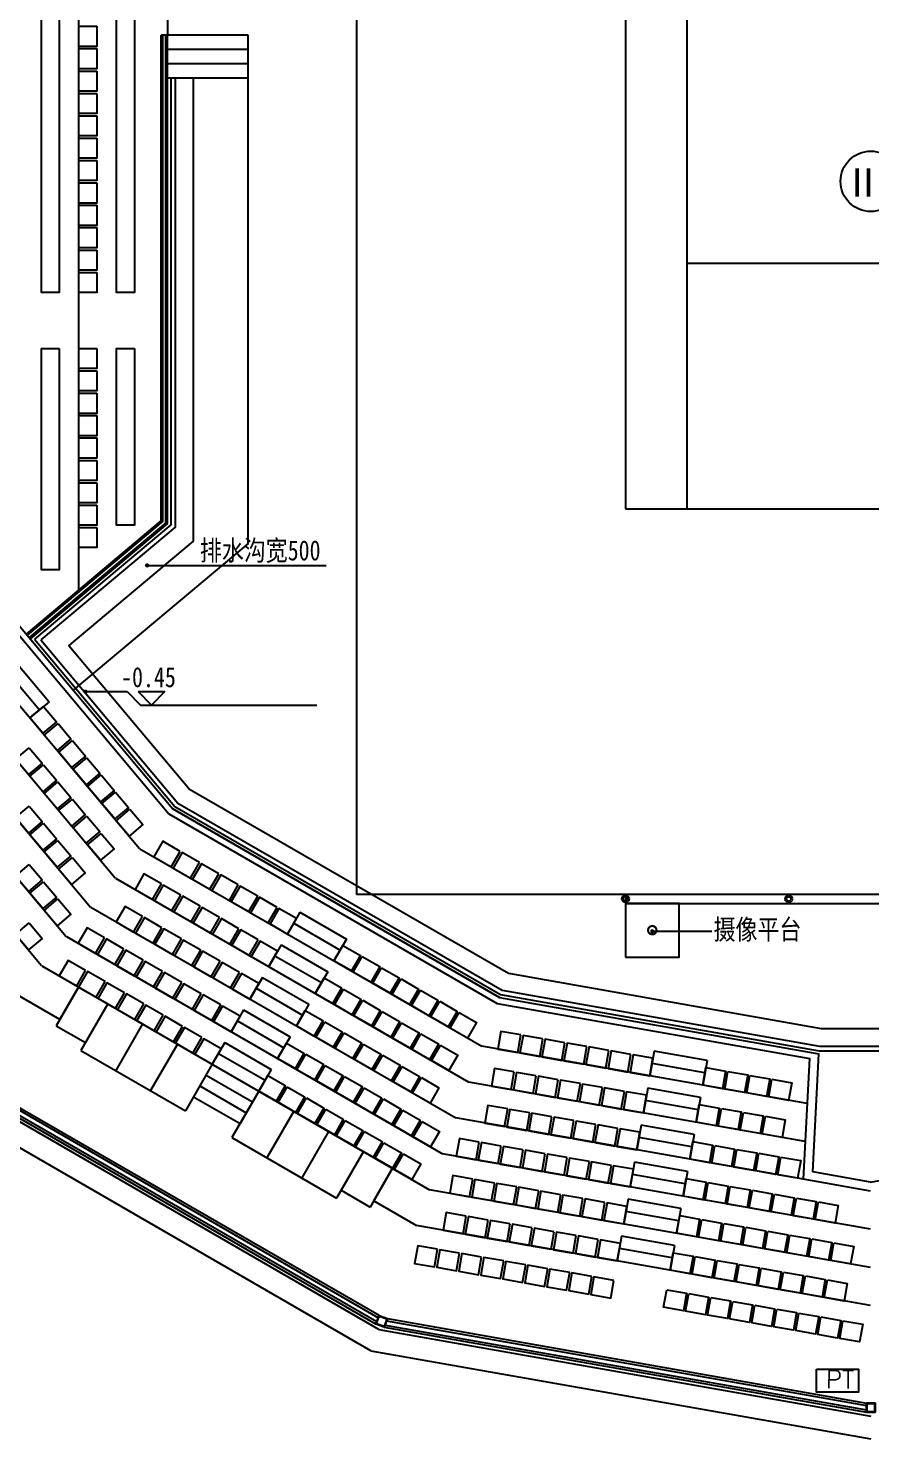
# Model space of a CAD drawing. Extents: x 23317406 to 24383751, y 42324270 to 43451021.
# Drawn here: x 23978542 to 23997363, y 42872022 to 42903866 of the extents above; entities that cross this region are included whole.
import ezdxf

# ---------------------------------------------------------------- set-up
doc = ezdxf.new("R2010")
doc.units = 0
doc.header["$MEASUREMENT"] = 0
doc.linetypes.add('DASHED', pattern=[0.75, 0.5, -0.25])
doc.layers.get('0').update_dxf_attribs({"linetype": 'CONTINUOUS'})
for name, color, linetype in [('场地', 5, 'CONTINUOUS'), ('墙', 7, 'CONTINUOUS'), ('座位', 253, 'CONTINUOUS'), ('投影', 9, 'CONTINUOUS'), ('柱形', 7, 'CONTINUOUS'), ('标注', 7, 'CONTINUOUS'), ('栏杆', 146, 'CONTINUOUS'), ('楼梯', 5, 'CONTINUOUS'), ('汉字', 7, 'CONTINUOUS'), ('监控管线', 11, 'CONTINUOUS'), ('辅助件', 9, 'CONTINUOUS'), ('门禁管线', 6, 'CONTINUOUS'), ('门窗', 7, 'CONTINUOUS')]:
    doc.layers.add(name, color=color, linetype=linetype)
doc.styles.add('HZ', font='txt.shx', dxfattribs={"bigfont": 'hztxt.shx'})
doc.styles.add('Q1', font='SimSun.ttf', dxfattribs={"width": 0.8, "height": 450})
doc.styles.add('Q200', font='SimSun.ttf', dxfattribs={"width": 0.8, "height": 450})
doc.styles.add('T-SG-01$0$Arial', font='ARIALBD.TTF')
doc.dimstyles.new('Q2', dxfattribs={"dimscale": 150, "dimtxt": 2.5, "dimasz": 2.5, "dimexe": 0, "dimexo": 0, "dimgap": 0.5, "dimtad": 1, "dimdec": 4, "dimdsep": 46, "dimtxsty": 'Q200', "dimblk1": 'DOTSMALL', "dimblk2": 'DOTSMALL', "dimsah": 1, "dimcen": 2.5, "dimadec": 0, "dimazin": 0, "dimtfac": 1, "dimtdec": 3, "dimtmove": 2, "dimatfit": 3, "dimldrblk": 'DOTSMALL', "dimfxl": 1, "dimtolj": 1, "dimtzin": 10, "dimarcsym": 0})

# ---------------------------------------------------------------- blocks, each defined once
blk = doc.blocks.new('A$C53E22F80')
at = {"layer": '场地'}
for p, q in [((0, 42400), (0, 1400)), ((6015, 33785), (6015, 10015)), ((7385, 33785), (7385, 10015)), ((15615, 15500), (7385, 15500)), ((6015, 10015), (16985, 10015)), ((23000, 1400), (0, 1400))]:
    blk.add_line(p, q, dxfattribs=at)
at = {"layer": '投影'}
for points in [[(6015, 1200), (16985, 1200), (16985, 1400), (6015, 1400)], [(6015, 0), (7215, 0), (7215, 1200), (6015, 1200)]]:
    blk.add_lwpolyline(points, close=True, dxfattribs=at)
blk = doc.blocks.new('T-SEAT-LOWER$0$SEAT_500CS')
blk.add_lwpolyline([(-400, -225), (-400, 225), (0, 225), (0, -225)], close=True)
blk = doc.blocks.new('_DOTSMALL')
at = {"color": 0, "linetype": 'ByBlock', "const_width": 0.5}
blk.add_lwpolyline([(-0.0625, 0, 1), (0.0625, 0, 1)], format="xyb", close=True, dxfattribs=at)
blk = doc.blocks.new('A$C62181696')
at = {"layer": '监控管线'}
blk.add_lwpolyline([(0, 519), (936, 519), (936, 3), (0, 3)], close=True, dxfattribs=at)
at = {"layer": '门禁管线', "color": 6, "style": 'HZ'}
blk.add_text('PT', height=400, rotation=359.4412, dxfattribs=at).set_placement((206, 91, -121))
blk = doc.blocks.new('A$C28D63360')
at = {"layer": '监控管线'}
blk.add_blockref('A$C62181696', (0, 0), dxfattribs=at)

msp = doc.modelspace()

# ---------------------------------------------------------------- linework, layer by layer
at = {"color": 2}
msp.add_circle((23997370, 42900450.49677), 675, dxfattribs=at)
at = {"layer": '墙'}
for p, q in [((23976229.5788, 42892810.2607), (23981679.00438, 42886315.88817)), ((23976352.69273, 42892881.34056), (23981770.38289, 42886424.78884)), ((23981679.00438, 42886315.88817), (23989020.99562, 42882076.98756)), ((23989069.61711, 42882210.574), (23981770.38289, 42886424.78884)), ((23981770.38289, 42886424.78884), (23989069.61711, 42882210.574)), ((23989020.99562, 42882076.98756), (23996003.17473, 42880845.84099)), ((23989069.61711, 42882210.574), (23996208.99749, 42880951.70862)), ((23995861.86104, 42878149.41505), (23996003.17473, 42880845.84099)), ((23996070.84753, 42878315.6504), (23996208.99749, 42880951.70862)), ((23997363.05404, 42878087.79953), (23996070.84753, 42878315.6504)), ((23997363.05404, 42878087.79953), (23998669.02528, 42878318.0775)), ((23997363.05404, 42877884.71421), (23995861.24256, 42878149.52409))]:
    msp.add_line(p, q, dxfattribs=at)
for points in [[(23986376.95592, 42875104.92863), (23986564.89444, 42875036.5246), (23986495.43517, 42874845.68682), (23986307.49665, 42874914.09085)], [(23986382.93264, 42875092.1115), (23986552.07732, 42875030.54787), (23986489.45845, 42874858.50395), (23986320.31378, 42874920.06757)], [(23997270, 42873148.92566), (23997470, 42873148.92566), (23997470, 42872945.84033), (23997270, 42872945.84033)], [(23997470, 42873148.92566), (23997270, 42873148.92566), (23997270, 42872945.84033), (23997470, 42872945.84033)], [(23997280, 42873138.92566), (23997460, 42873138.92566), (23997460, 42872955.84033), (23997280, 42872955.84033)], [(23997460, 42873138.92566), (23997280, 42873138.92566), (23997280, 42872955.84033), (23997460, 42872955.84033)]]:
    msp.add_lwpolyline(points, close=True, dxfattribs=at)
at = {"layer": '墙', "ltscale": 5000}
for start, end in [(67.1172342395, 67.1172342395), (66.2587266313, 66.2587266313), (64.4772342395, 64.4772342395), (64.9387266313, 64.9387266313)]:
    msp.add_arc((23850578.58196, 42857442.58139), 533172.67138, start, end, dxfattribs=at)
at = {"layer": '墙'}
for centre, start, end in [((23850634.74669, 42857737.27781), 79.4743453394, 79.4743453394), ((23850639.30178, 42857736.37231), 78.1227654233, 78.1227654233), ((23850644.55659, 42857735.23786), 77.5606287088, 77.5606287088), ((23850649.0789, 42857734.18074), 76.2090487927, 76.2090487927)]:
    msp.add_arc(centre, 530172.67138, start, end, dxfattribs=at)
at = {"layer": '座位'}
for p, q in [((23979662.5971, 42882445.5671), (23979162.5971, 42881579.5417)), ((23980312.11615, 42882070.5671), (23979712.11615, 42881031.33662)), ((23979162.5971, 42881579.5417), (23979812.11615, 42881204.5417)), ((23981091.53902, 42881620.5671), (23980491.53901, 42880581.33662)), ((23979712.11615, 42881031.33662), (23982050.38474, 42879681.33661)), ((23981870.96188, 42881170.5671), (23981270.96188, 42880131.33661)), ((23982650.38474, 42880720.5671), (23982050.38474, 42879681.33661)), ((23983689.61523, 42880120.56709), (23983089.61522, 42879081.33661)), ((23984469.03809, 42879670.56709), (23983869.03809, 42878631.33661)), ((23985248.46095, 42879220.56709), (23984648.46095, 42878181.33661)), ((23983089.61522, 42879081.33661), (23985427.88381, 42877731.33661)), ((23986027.88381, 42878770.56709), (23985427.88381, 42877731.33661)), ((23986677.40286, 42878395.56709), (23986177.40286, 42877529.54169)), ((23985527.88381, 42877904.54169), (23986177.40286, 42877529.54169))]:
    msp.add_line(p, q, dxfattribs=at)
for points in [[(23979230, 42904415.68857), (23979230, 42897965.68857), (23978830, 42897965.68857), (23978830, 42904415.68857)], [(23980910, 42904415.68857), (23980910, 42897965.68857), (23980510, 42897965.68857), (23980510, 42904415.68857)], [(23979230, 42896715.68857), (23979230, 42891765.68857), (23978830, 42891765.68857), (23978830, 42896715.68857)], [(23980910, 42896715.68857), (23980910, 42892765.68857), (23980510, 42892765.68857), (23980510, 42896715.68857)]]:
    msp.add_lwpolyline(points, close=True, dxfattribs=at)
at = {"layer": '投影'}
for p, q in [((23979670, 42891325.43755), (23979670, 42918705.93956)), ((23983450, 42903715.68857), (23981510, 42903715.68857)), ((23981510, 42892869.38087), (23981510, 42903715.68857)), ((23981650, 42892804.0978), (23981650, 42903715.68857)), ((23983450, 42892356.3662), (23983450, 42903715.68857)), ((23981510, 42892869.38087), (23978489.45684, 42890334.84422)), ((23981650, 42892804.0978), (23978579.4471, 42890227.598)), ((23975354.72718, 42892297.14442), (23981026.30074, 42885538.02626)), ((23983450, 42892356.3662), (23979543.62852, 42889078.53133)), ((23974616.04358, 42891870.66524), (23980478.02968, 42884884.62225)), ((23973877.35998, 42891444.18606), (23979929.75862, 42884231.21824)), ((23973138.67638, 42891017.70689), (23979381.48756, 42883577.81424)), ((23972399.99277, 42890591.22771), (23978833.21649, 42882924.41023)), ((23978231.55947, 42889739.87455), (23979002.9046, 42888820.62122)), ((23978017.06702, 42889559.89402), (23978788.41216, 42888640.64069)), ((23979002.9046, 42888820.62122), (23978573.91971, 42888460.66016)), ((23981032.40888, 42885534.49972), (23988673.69925, 42881122.79864)), ((23980484.13781, 42884881.09571), (23988381.97031, 42880321.27997)), ((23979935.86675, 42884227.6917), (23988090.24137, 42879519.7613)), ((23984610.38475, 42884115.38668), (23984330.38475, 42883630.41245)), ((23984610.38475, 42884115.38668), (23985649.61523, 42883515.38667)), ((23979387.59569, 42883574.2877), (23987798.51243, 42878718.24263)), ((23984470.38475, 42883872.89956), (23985509.61523, 42883272.89956)), ((23984190.38475, 42883387.92534), (23983910.38475, 42882902.95111)), ((23984190.38475, 42883387.92534), (23985229.61523, 42882787.92533)), ((23985649.61523, 42883515.38667), (23985369.61523, 42883030.41245)), ((23984050.38475, 42883145.43822), (23985089.61523, 42882545.43822)), ((23978839.32463, 42882920.88369), (23987506.78349, 42877916.72396)), ((23983770.38475, 42882660.464), (23983490.38474, 42882175.48977)), ((23983770.38475, 42882660.464), (23984809.61523, 42882060.464)), ((23985229.61523, 42882787.92533), (23984949.61523, 42882302.95111)), ((23979242.5971, 42881718.10576), (23979662.5971, 42882445.5671)), ((23983630.38474, 42882417.97689), (23984669.61523, 42881817.97688)), ((23979242.5971, 42881718.10576), (23978284.94542, 42882271.00622)), ((23984809.61523, 42882060.464), (23984529.61523, 42881575.48977)), ((23983350.38474, 42881933.00266), (23983070.38474, 42881448.02843)), ((23983210.38474, 42881690.51555), (23984249.61523, 42881090.51555)), ((23983350.38474, 42881933.00266), (23984389.61523, 42881333.00266)), ((23982930.38474, 42881205.54132), (23982650.38474, 42880720.5671)), ((23982930.38474, 42881205.54132), (23983969.61523, 42880605.54132)), ((23984389.61523, 42881333.00266), (23984109.61523, 42880848.02843)), ((23995950.44574, 42879839.71188), (23988673.69925, 42881122.79865)), ((23982650.38474, 42880720.5671), (23982230.38474, 42879993.10576)), ((23982790.38474, 42880963.05421), (23983829.61523, 42880363.05421)), ((23992528.20794, 42881011.78366), (23992430.96496, 42880460.29132)), ((23993661.35576, 42880527.65967), (23992479.58645, 42880736.03749)), ((23993709.97725, 42880803.40584), (23992528.20794, 42881011.78366)), ((23993709.97725, 42880803.40584), (23993612.73426, 42880251.9135)), ((23982510.38474, 42880478.07998), (23983549.61522, 42879878.07998)), ((23983969.61523, 42880605.54132), (23983689.61523, 42880120.56709)), ((23982370.38474, 42880235.59287), (23983409.61522, 42879635.59287)), ((23983689.61522, 42880120.5671), (23983269.61522, 42879393.10576)), ((23995906.15339, 42878994.56346), (23988381.9703, 42880321.27998)), ((23992382.34347, 42880184.54515), (23992285.10049, 42879633.05281)), ((23993564.11277, 42879976.16733), (23992382.34347, 42880184.54515)), ((23982230.38474, 42879993.10576), (23983269.61522, 42879393.10576)), ((23993515.49128, 42879700.42116), (23992333.72198, 42879908.79898)), ((23993564.11277, 42879976.16733), (23993466.86979, 42879424.67499)), ((23995861.86104, 42878149.41505), (23988090.24136, 42879519.76131)), ((23992236.479, 42879357.30663), (23992139.23601, 42878805.81429)), ((23993418.2483, 42879148.92882), (23992236.479, 42879357.30663)), ((23993418.2483, 42879148.92882), (23993321.00532, 42878597.43647)), ((23993369.62681, 42878873.18265), (23992187.85751, 42879081.56046)), ((23997363.05404, 42877031.75586), (23987798.51242, 42878718.24264)), ((23992090.61453, 42878530.06812), (23991993.37154, 42877978.57578)), ((23993272.38383, 42878321.6903), (23992090.61453, 42878530.06812)), ((23986257.40286, 42877668.10575), (23986677.40286, 42878395.56709)), ((23993223.76234, 42878045.94413), (23992041.99303, 42878254.32195)), ((23993272.38383, 42878321.6903), (23993175.14085, 42877770.19796)), ((23997363.05404, 42876178.7975), (23987506.78348, 42877916.72397)), ((23986257.40286, 42877668.10575), (23987215.05455, 42877115.20529)), ((23991944.75005, 42877702.82961), (23991847.50707, 42877151.33727)), ((23993126.51936, 42877494.45179), (23991944.75005, 42877702.82961)), ((23993077.89786, 42877218.70562), (23991896.12856, 42877427.08344)), ((23993126.51936, 42877494.45179), (23993029.27637, 42876942.95945)), ((23997363.05403, 42875325.83915), (23987215.05454, 42877115.2053)), ((23991798.88558, 42876875.5911), (23991701.6426, 42876324.09876)), ((23992932.03339, 42876391.46711), (23991750.26409, 42876599.84493)), ((23992980.65488, 42876667.21328), (23991798.88558, 42876875.5911)), ((23992980.65488, 42876667.21328), (23992883.4119, 42876115.72094))]:
    msp.add_line(p, q, dxfattribs=at)
at = {"layer": '柱形', "linetype": 'DASHED'}
for centre, radius in [((23991885, 42884415.68857), 80), ((23991885, 42884415.68857), 50), ((23995535, 42884415.68857), 80), ((23995535, 42884415.68857), 50)]:
    msp.add_circle(centre, radius, dxfattribs=at)
at = {"layer": '栏杆'}
for p, q in [((23981545, 42892853.0601), (23981545, 42903715.68857)), ((23981615, 42892820.41857), (23981615, 42903715.68857)), ((23981545, 42892853.0601), (23978511.95441, 42890308.03266)), ((23981615, 42892820.41857), (23978556.94954, 42890254.40955))]:
    msp.add_line(p, q, dxfattribs=at)
at = {"layer": '楼梯'}
for p, q in [((23981650, 42906315.68857), (23981650, 42903715.68857)), ((23983450, 42903395.68857), (23981650, 42903395.68857)), ((23983450, 42903075.68857), (23981650, 42903075.68857)), ((23983450, 42902755.68857), (23981650, 42902755.68857))]:
    msp.add_line(p, q, dxfattribs=at)
at = {"layer": '汉字', "color": 0}
for p, q in [((23980746.44395, 42889046.52965), (23981046.44395, 42888746.52965)), ((23980989.50903, 42889046.52965), (23981589.50903, 42889046.52965)), ((23980989.50903, 42889046.52965), (23981289.50903, 42888746.52965)), ((23981589.50903, 42889046.52965), (23981289.50903, 42888746.52965)), ((23981046.44395, 42888746.52965), (23984987.11848, 42888746.52965))]:
    msp.add_line(p, q, dxfattribs=at)
at = {"layer": '汉字'}
for points in [[(23981193.3909, 42891867.36889, 0, 0, 0), (23980805.29286, 42891540.62213, 150, 0, 0), (23980268.03022, 42891090.35225, 150, 0, 0)], [(23993255, 42889063.41336, 0, 0, 0), (24000504.6218, 42889063.41336, 150, 0, 0), (24001485, 42889063.41336, 0, 0, 0)], [(23980488.5547, 42888479.70103, 0, 0, 0), (23980815.02208, 42888091.66186, 150, 0, 0), (23981264.96126, 42887554.4156, 150, 0, 0)]]:
    msp.add_lwpolyline(points, format="xyseb", dxfattribs=at)
at = {"layer": '辅助件'}
for p, q in [((23986371.12443, 42874796.52629), (23976698.87558, 42880380.80177)), ((23986197.47625, 42874319.43185), (23976372.52375, 42879991.87082)), ((23986371.12443, 42874796.52629), (23997370, 42872857.12777)), ((23986197.47625, 42874319.43185), (23997370, 42872349.41447))]:
    msp.add_line(p, q, dxfattribs=at)
for points in [[(23978678.06537, 42890218.97003), (23981816.07215, 42886479.23918), (23989093.92774, 42882277.36729), (23996215.12174, 42881021.70858), (23998524.87827, 42881021.70858), (24005646.07226, 42882277.36729), (24012923.92785, 42886479.23918), (24016061.93464, 42890218.97003), (24013020, 42892771.45626), (24013020, 42902755.68857)], [(23981720, 42902755.68857), (23981720, 42892771.45626), (23978678.06537, 42890218.97003)], [(23978818.94857, 42890206.64435), (23981881.34251, 42886557.02537), (23989128.65738, 42882372.78618), (23996223.8706, 42881121.70858), (23998516.1294, 42881121.70858), (24005611.34263, 42882372.78618), (24012858.65749, 42886557.02537), (24015921.05143, 42890206.64435), (24012920, 42892724.8255), (24012920, 42902755.68857)], [(23981820, 42902755.68857), (23981820, 42892724.8255), (23978818.94857, 42890206.64435)], [(23982220, 42902755.68857), (23982220, 42892407.76171), (23979446.76015, 42890080.73717), (23982142.42397, 42886868.17013), (23989267.57592, 42882754.46174), (23996258.86607, 42881521.70858), (23998481.13393, 42881521.70858), (24005472.42408, 42882754.46174), (24012597.57603, 42886868.17013), (24015357.51861, 42890157.34162), (24012520, 42892538.30244), (24012520, 42902755.68857)]]:
    msp.add_lwpolyline(points, dxfattribs=at)
at = {"layer": '门窗'}
for p, q in [((23986307.49665, 42874914.09085), (23976832.50336, 42880384.48078)), ((23986324.86147, 42874961.80029), (23976865.13854, 42880423.37387)), ((23986359.5911, 42875057.21918), (23976930.4089, 42880501.16006)), ((23986376.95592, 42875104.92863), (23976963.04408, 42880540.05316)), ((23986547.52963, 42874988.81515), (23997270, 42873098.15433)), ((23986564.89444, 42875036.5246), (23997270, 42873148.92566)), ((23986495.43517, 42874845.68682), (23997270, 42872945.84033)), ((23986512.79999, 42874893.39626), (23997270, 42872996.61166))]:
    msp.add_line(p, q, dxfattribs=at)

# ---------------------------------------------------------------- block references
at = {"layer": '座位'}
for p, rotation in [((23979670, 42903690.68857), 180), ((23979670, 42903190.68857), 180), ((23979670, 42902690.68857), 180), ((23979670, 42902190.68857), 180), ((23979670, 42901690.68857), 180), ((23979670, 42901190.68857), 180), ((23979670, 42900690.68857), 180), ((23979670, 42900190.68857), 180), ((23979670, 42899690.68857), 180), ((23979670, 42899190.68857), 180), ((23979670, 42898690.68857), 180), ((23979670, 42898190.68857), 180), ((23979670, 42896490.68857), 180), ((23979670, 42895990.68857), 180), ((23979670, 42895490.68857), 180), ((23979670, 42894990.68857), 180), ((23979670, 42894490.68857), 180), ((23979670, 42893990.68857), 180), ((23979670, 42893490.68857), 180), ((23979670, 42892990.68857), 180), ((23979670, 42892490.68857), 180), ((23978718.54692, 42888288.30016), 220.0000000049786), ((23979039.94073, 42887905.27794), 220.0000000049786), ((23978396.4634, 42887365.33635), 220.0000000049786), ((23979361.33453, 42887522.25572), 220.0000000049786), ((23978717.8572, 42886982.31412), 220.0000000049786), ((23979682.72834, 42887139.2335), 220.0000000049786), ((23980004.12214, 42886756.21127), 220.0000000049786), ((23979039.25101, 42886599.2919), 220.0000000049786), ((23980325.51595, 42886373.18905), 220.0000000049786), ((23978395.77367, 42886059.35031), 220.0000000049786), ((23979360.64481, 42886216.26968), 220.0000000049786), ((23979682.03862, 42885833.24746), 220.0000000049786), ((23980646.90975, 42885990.16683), 220.0000000049786), ((23978717.16748, 42885676.32809), 220.0000000049786), ((23980003.43242, 42885450.22524), 220.0000000049786), ((23979038.56128, 42885293.30587), 220.0000000049786), ((23978395.08395, 42884753.36428), 220.0000000049786), ((23979359.95509, 42884910.28365), 220.0000000049786), ((23978716.47776, 42884370.34205), 220.0000000049786), ((23979037.87156, 42883987.31983), 220.0000000049786), ((23978394.39423, 42883447.37824), 220.0000000049786), ((23985564.47095, 42882917.91245), 239.9999998820563), ((23985997.48365, 42882667.91245), 239.9999998820563), ((23985144.47095, 42882190.45111), 239.9999998820563), ((23986430.49635, 42882417.91245), 239.9999998820563), ((23986863.50905, 42882167.91244), 239.9999998820563), ((23985577.48365, 42881940.45111), 239.9999998820563), ((23987296.52175, 42881917.91244), 239.9999998820563), ((23986010.49635, 42881690.45111), 239.9999998820563), ((23987729.53445, 42881667.91244), 239.9999998820563), ((23984724.47094, 42881462.98977), 239.9999998820563), ((23985157.48365, 42881212.98977), 239.9999998820563), ((23986443.50905, 42881440.45111), 239.9999998820563), ((23988162.54715, 42881417.91244), 239.9999998820563), ((23985590.49635, 42880962.98977), 239.9999998820563), ((23986876.52175, 42881190.45111), 239.9999998820563), ((23987309.53445, 42880940.4511), 239.9999998820563), ((23984304.47094, 42880735.52843), 239.9999998820563), ((23986023.50905, 42880712.98977), 239.9999998820563), ((23987742.54715, 42880690.4511), 239.9999998820563), ((23984737.48364, 42880485.52843), 239.9999998820563), ((23986456.52175, 42880462.98977), 239.9999998820563), ((23983884.47094, 42880008.06709), 239.9999998820563), ((23985170.49634, 42880235.52843), 239.9999998820563), ((23985603.50905, 42879985.52843), 239.9999998820563), ((23986889.53445, 42880212.98977), 239.9999998820563), ((23987322.54715, 42879962.98977), 239.9999998820563), ((23993834.31601, 42880212.84266), 259.9999997580797), ((23994326.71988, 42880126.01857), 259.9999997580797), ((23994819.12376, 42880039.19448), 259.9999997580797), ((23995311.52764, 42879952.37038), 259.9999997580797), ((23984317.48364, 42879758.06709), 239.9999998820563), ((23986036.52175, 42879735.52843), 239.9999998820563), ((23984750.49634, 42879508.06709), 239.9999998820563), ((23986469.53445, 42879485.52843), 239.9999998820563), ((23993688.45154, 42879385.60415), 259.9999997580797), ((23985183.50904, 42879258.06709), 239.9999998820563), ((23985616.52175, 42879008.06709), 239.9999998820563), ((23986902.54715, 42879235.52843), 239.9999998820563), ((23987335.55985, 42878985.52843), 239.9999998820563), ((23994180.85541, 42879298.78005), 259.9999997580797), ((23994673.25929, 42879211.95596), 259.9999997580797), ((23995165.66316, 42879125.13187), 259.9999997580797), ((23986049.53445, 42878758.06709), 239.9999998820563), ((23986482.54715, 42878508.06709), 239.9999998820563), ((23993542.58706, 42878558.36563), 259.9999997580797), ((23994034.99094, 42878471.54154), 259.9999997580797), ((23994527.39482, 42878384.71745), 259.9999997580797), ((23986915.55985, 42878258.06709), 239.9999998820563), ((23995019.79869, 42878297.89336), 259.9999997580797), ((23995512.20257, 42878211.06927), 259.9999997580797), ((23993396.72259, 42877731.12712), 259.9999997580797), ((23993889.12647, 42877644.30303), 259.9999997580797), ((23994381.53034, 42877557.47894), 259.9999997580797), ((23994873.93422, 42877470.65485), 259.9999997580797), ((23995366.33809, 42877383.83076), 259.9999997580797), ((23995858.74197, 42877297.00667), 259.9999997580797), ((23996351.14585, 42877210.18258), 259.9999997580797), ((23993250.85812, 42876903.88861), 259.9999997580797), ((23993743.26199, 42876817.06452), 259.9999997580797), ((23994235.66587, 42876730.24043), 259.9999997580797), ((23994728.06975, 42876643.41634), 259.9999997580797), ((23995220.47362, 42876556.59225), 259.9999997580797), ((23995712.8775, 42876469.76816), 259.9999997580797), ((23996205.28137, 42876382.94406), 259.9999997580797), ((23996697.68525, 42876296.11997), 259.9999997580797), ((23993104.99364, 42876076.6501), 259.9999997580797), ((23993597.39752, 42875989.82601), 259.9999997580797), ((23994089.8014, 42875903.00192), 259.9999997580797), ((23994582.20527, 42875816.17783), 259.9999997580797), ((23995074.60915, 42875729.35373), 259.9999997580797), ((23995567.01303, 42875642.52964), 259.9999997580797), ((23996059.4169, 42875555.70555), 259.9999997580797), ((23992959.12917, 42875249.41159), 259.9999997580797), ((23996551.82078, 42875468.88146), 259.9999997580797), ((23993451.53305, 42875162.5875), 259.9999997580797), ((23993943.93692, 42875075.7634), 259.9999997580797), ((23994436.3408, 42874988.93931), 259.9999997580797), ((23994928.74468, 42874902.11522), 259.9999997580797), ((23995421.14855, 42874815.29113), 259.9999997580797), ((23995913.55243, 42874728.46704), 259.9999997580797), ((23996405.9563, 42874641.64295), 259.9999997580797), ((23996898.36018, 42874554.81886), 259.9999997580797)]:
    msp.add_blockref('T-SEAT-LOWER$0$SEAT_500CS', p, dxfattribs=dict(at, rotation=rotation))
at = {"layer": '座位', "xscale": -1}
for p, rotation in [((23981537.45282, 42885242.91246), 59.99999988079834), ((23981970.46552, 42884992.91245), 59.99999988079834), ((23982403.47823, 42884742.91245), 59.99999987910681), ((23981117.45282, 42884515.45112), 59.99999988079834), ((23982836.49093, 42884492.91245), 59.99999987910681), ((23981550.46552, 42884265.45112), 59.99999988079834), ((23983269.50363, 42884242.91245), 59.99999987910681), ((23980697.45282, 42883787.98978), 59.99999988079834), ((23981983.47822, 42884015.45112), 59.99999988079834), ((23982416.49093, 42883765.45111), 59.99999988079834), ((23983702.51633, 42883992.91245), 59.99999987910681), ((23984135.52903, 42883742.91245), 59.99999988079834), ((23981130.46552, 42883537.98978), 59.99999988079834), ((23982849.50363, 42883515.45111), 59.99999988079834), ((23979844.44012, 42883310.52844), 59.99999988079834), ((23981563.47822, 42883287.98978), 59.99999988079834), ((23983282.51633, 42883265.45111), 59.99999988079834), ((23980277.45282, 42883060.52844), 59.99999988079834), ((23980710.46552, 42882810.52844), 59.99999988079834), ((23981996.49092, 42883037.98978), 59.99999988079834), ((23982429.50363, 42882787.98978), 59.99999988079834), ((23983715.52903, 42883015.45111), 59.99999988079834), ((23979424.44012, 42882583.0671), 59.99999988079834), ((23981143.47822, 42882560.52844), 59.99999988079834), ((23982862.51633, 42882537.98977), 59.99999988079834), ((23979857.45282, 42882333.0671), 59.99999988079834), ((23981576.49092, 42882310.52844), 59.99999988079834), ((23983295.52903, 42882287.98977), 59.99999988079834), ((23980290.46552, 42882083.0671), 59.99999988079834), ((23980723.47822, 42881833.0671), 59.99999988079834), ((23982009.50362, 42882060.52844), 59.99999988079834), ((23981156.49092, 42881583.0671), 59.99999988079834), ((23982442.51633, 42881810.52844), 59.99999988079834), ((23982875.52903, 42881560.52844), 59.99999988079834), ((23981589.50362, 42881333.0671), 59.99999988079834), ((23982022.51632, 42881083.0671), 59.99999988079834), ((23989254.95996, 42881020.3067), 79.99999975682177), ((23989747.36384, 42880933.48261), 79.99999975682177), ((23982455.52903, 42880833.0671), 59.99999988079834), ((23990239.76771, 42880846.65852), 79.99999975682177), ((23990732.17159, 42880759.83443), 79.99999975682177), ((23991224.57546, 42880673.01034), 79.99999975682177), ((23991716.97934, 42880586.18625), 79.99999975682177), ((23992209.38322, 42880499.36216), 79.99999975682177), ((23989109.09549, 42880193.06819), 79.99999975682177), ((23989601.49936, 42880106.2441), 79.99999975682177), ((23990093.90324, 42880019.42001), 79.99999975682177), ((23990586.30712, 42879932.59592), 79.99999975682177), ((23991078.71099, 42879845.77183), 79.99999975682177), ((23991571.11487, 42879758.94774), 79.99999975682177), ((23992063.51874, 42879672.12365), 79.99999975682177), ((23988963.23101, 42879365.82968), 79.99999975682177), ((23989455.63489, 42879279.00559), 79.99999975682177), ((23989948.03877, 42879192.1815), 79.99999975682177), ((23990440.44264, 42879105.35741), 79.99999975682177), ((23990932.84652, 42879018.53332), 79.99999975682177), ((23991425.25039, 42878931.70922), 79.99999975682177), ((23991917.65427, 42878844.88513), 79.99999975682177), ((23988324.96267, 42878625.41526), 79.99999975682177), ((23988817.36654, 42878538.59117), 79.99999975682177), ((23989309.77042, 42878451.76708), 79.99999975682177), ((23989802.17429, 42878364.94299), 79.99999975682177), ((23990294.57817, 42878278.11889), 79.99999975682177), ((23990786.98205, 42878191.2948), 79.99999975682177), ((23991279.38592, 42878104.47071), 79.99999975682177), ((23988179.09819, 42877798.17675), 79.99999975682177), ((23991771.7898, 42878017.64662), 79.99999975682177), ((23988671.50207, 42877711.35266), 79.99999975682177), ((23989163.90594, 42877624.52856), 79.99999975682177), ((23989656.30982, 42877537.70447), 79.99999975682177), ((23990148.7137, 42877450.88038), 79.99999975682177), ((23990641.11757, 42877364.05629), 79.99999975682177), ((23991133.52145, 42877277.2322), 79.99999975682177), ((23991625.92533, 42877190.40811), 79.99999975682177), ((23988033.23372, 42876970.93823), 79.99999975682177), ((23988525.6376, 42876884.11414), 79.99999975682177), ((23989018.04147, 42876797.29005), 79.99999975682177), ((23989510.44535, 42876710.46596), 79.99999975682177), ((23990002.84922, 42876623.64187), 79.99999975682177), ((23990495.2531, 42876536.81778), 79.99999975682177), ((23990987.65698, 42876449.99369), 79.99999975682177), ((23987394.96537, 42876230.52381), 79.99999975682177), ((23987887.36925, 42876143.69972), 79.99999975682177), ((23991480.06085, 42876363.1696), 79.99999975682177), ((23988379.77312, 42876056.87563), 79.99999975682177), ((23988872.177, 42875970.05154), 79.99999975682177), ((23989364.58088, 42875883.22745), 79.99999975682177), ((23989856.98475, 42875796.40336), 79.99999975682177), ((23990349.38863, 42875709.57927), 79.99999975682177), ((23990841.7925, 42875622.75518), 79.99999975682177), ((23991334.19638, 42875535.93109), 79.99999975682177)]:
    msp.add_blockref('T-SEAT-LOWER$0$SEAT_500CS', p, dxfattribs=dict(at, rotation=rotation))
at = {"layer": '标注'}
msp.add_blockref('A$C53E22F80', (23985869.99888, 42883115.68914), dxfattribs=at)
at = {"layer": '汉字', "color": 0, "xscale": 375, "yscale": 375, "zscale": 375, "rotation": 270}
msp.add_blockref('_DOTSMALL', (23992485, 42883715.68857), dxfattribs=at)
at = {"layer": '监控管线'}
msp.add_blockref('A$C28D63360', (23996159.15579, 42873389.14455), dxfattribs=at)

# ---------------------------------------------------------------- texts
at = {"color": 3, "style": 'T-SG-01$0$Arial'}
msp.add_text('Ⅱ', height=637.5, dxfattribs=at).set_placement((23996757.45491, 42900107.92765))
at = {"layer": '汉字', "color": 0, "style": 'Q1', "width": 0.8}
for s, p in [('排水沟宽500', (23982371.08295, 42891978.82228)), ('-0.45', (23980610.84974, 42889146.25315)), ('摄像平台', (23993854.34507, 42883507.4984))]:
    msp.add_text(s, height=450, dxfattribs=at).set_placement(p)

# ---------------------------------------------------------------- leaders
at = {"layer": '汉字'}
for points in [[(23981193.3909, 42891867.36889), (23985194.28492, 42891867.36889)], [(23979816.0308, 42889046.52965), (23980746.44395, 42889046.52965)], [(23992485, 42883692.25107), (23993818.45694, 42883692.25107)]]:
    msp.add_leader(points, dimstyle='Q2', override={"dimdec": 0, "dimldrblk": 'DOTSMALL'}, dxfattribs=at)

doc.saveas('drawing.dxf')
